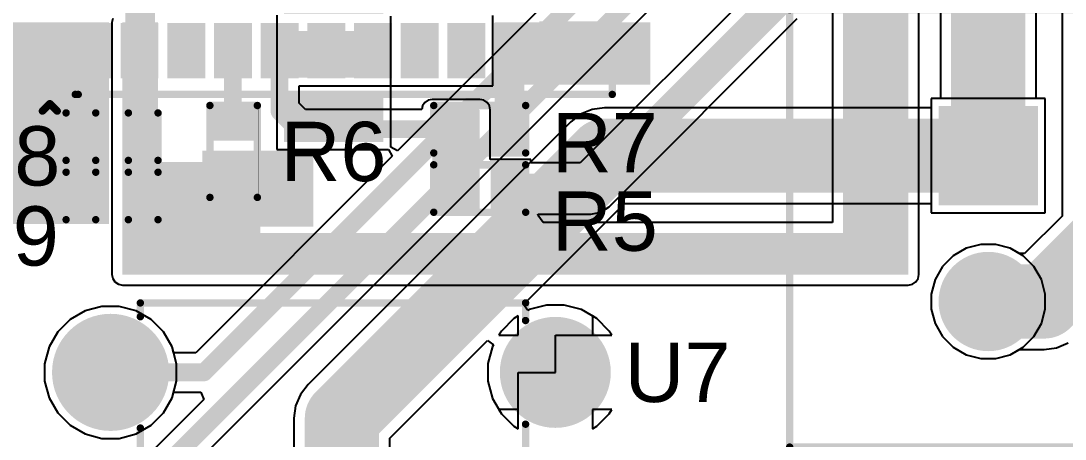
# Model space of a CAD drawing. Header units: millimetres. Extents: x 0 to 212, y 0 to 213.
# Drawn here: x 0.392 to 1.097, y 1 to 1.282 of the extents above; entities that cross this region are included whole.
import ezdxf

# ---------------------------------------------------------------- set-up
doc = ezdxf.new("R2010")
doc.units = ezdxf.units.MM
doc.header["$MEASUREMENT"] = 0
for name, color, linetype in [('BottomLayer', 5, 'Continuous'), ('BottomPaste', 16, 'Continuous'), ('BottomSolder', 6, 'Continuous'), ('MultiLayer', 9, 'Continuous'), ('PadHoleLayer', 156, 'Continuous'), ('TopLayer', 1, 'Continuous'), ('TopOverlay', 2, 'Continuous'), ('TopPaste', 8, 'Continuous'), ('TopSolder', 216, 'Continuous'), ('ViaHoleLayer', 16, 'Continuous')]:
    doc.layers.add(name, color=color, linetype=linetype)
doc.styles.add('Arial', font='arial.ttf', dxfattribs={"height": 0.2})

# ---------------------------------------------------------------- blocks, each defined once
blk = doc.blocks.new('B2B_XH_2_LF__SN__3')
at = {"layer": 'BottomLayer'}
blk.add_hatch(color=5, dxfattribs=at).paths.add_polyline_path([(-0.080706, -0.031496), (-0.080706, 0.031496), (-0.017714, 0.031496), (-0.017714, -0.031496)])
h = blk.add_hatch(color=5, dxfattribs=at)
edge = h.paths.add_edge_path()
edge.add_arc((0.04921, 0), 0.031496, 0, 360)
at = {"layer": 'BottomSolder'}
blk.add_hatch(color=6, dxfattribs=at).paths.add_polyline_path([(-0.082706, -0.033496), (-0.082706, 0.033496), (-0.015714, 0.033496), (-0.015714, -0.033496)])
h = blk.add_hatch(color=6, dxfattribs=at)
edge = h.paths.add_edge_path()
edge.add_arc((0.04921, 0), 0.033496, 0, 360)
at = {"layer": 'MultiLayer'}
blk.add_hatch(color=9, dxfattribs=at).paths.add_polyline_path([(-0.080706, -0.031496), (-0.080706, 0.031496), (-0.017714, 0.031496), (-0.017714, -0.031496)])
h = blk.add_hatch(color=9, dxfattribs=at)
edge = h.paths.add_edge_path()
edge.add_arc((0.04921, 0), 0.031496, 0, 360)
at = {"layer": 'PadHoleLayer'}
h = blk.add_hatch(color=156, dxfattribs=at)
edge = h.paths.add_edge_path()
edge.add_arc((-0.04921, 0), 0.019685, 0, 360)
h = blk.add_hatch(color=156, dxfattribs=at)
edge = h.paths.add_edge_path()
edge.add_arc((0.04921, 0), 0.019685, 0, 360)
at = {"layer": 'TopLayer'}
blk.add_hatch(color=1, dxfattribs=at).paths.add_polyline_path([(-0.080706, -0.031496), (-0.080706, 0.031496), (-0.017714, 0.031496), (-0.017714, -0.031496)])
h = blk.add_hatch(color=1, dxfattribs=at)
edge = h.paths.add_edge_path()
edge.add_arc((0.04921, 0), 0.031496, 0, 360)
at = {"layer": 'TopSolder'}
blk.add_hatch(color=216, dxfattribs=at).paths.add_polyline_path([(-0.082706, -0.033496), (-0.082706, 0.033496), (-0.015714, 0.033496), (-0.015714, -0.033496)])
h = blk.add_hatch(color=216, dxfattribs=at)
edge = h.paths.add_edge_path()
edge.add_arc((0.04921, 0), 0.033496, 0, 360)
at = {"layer": 'TopOverlay', "const_width": 0.005}
for points in [[(-0.037206, 0.123228), (-0.061851, 0.123228)], [(-0.061851, 0.098582), (-0.061851, 0.123228)], [(-0.037206, 0.098582), (-0.037206, 0.123228)], [(0.061376, 0.123228), (0.036731, 0.123228)], [(0.036731, 0.098582), (0.036731, 0.123228)], [(0.061376, 0.098582), (0.061376, 0.123228)], [(0.147401, 0.0925), (-0.147641, 0.0925)], [(-0.147639, -0.133857), (-0.147639, 0.09252)], [(0.147401, -0.133899), (0.1474, 0.0925)], [(0.147401, -0.133899), (-0.147641, -0.133899)]]:
    blk.add_lwpolyline(points, dxfattribs=at)
at = {"layer": 'TopOverlay', "const_width": 0.0025}
for points in [[(-0.063101, 0.123228, 1), (-0.060601, 0.123228, 1)], [(-0.063101, 0.123228, 1), (-0.060601, 0.123228, 1)], [(-0.038456, 0.123228, 1), (-0.035956, 0.123228, 1)], [(-0.038456, 0.123228, 1), (-0.035956, 0.123228, 1)], [(0.035481, 0.123228, 1), (0.037981, 0.123228, 1)], [(0.035481, 0.123228, 1), (0.037981, 0.123228, 1)], [(0.060126, 0.123228, 1), (0.062626, 0.123228, 1)], [(0.060126, 0.123228, 1), (0.062626, 0.123228, 1)], [(-0.063101, 0.098582, 1), (-0.060601, 0.098582, 1)], [(-0.038456, 0.098582, 1), (-0.035956, 0.098582, 1)], [(0.035481, 0.098582, 1), (0.037981, 0.098582, 1)], [(0.060126, 0.098582, 1), (0.062626, 0.098582, 1)], [(-0.148891, 0.0925, 1), (-0.146391, 0.0925, 1)], [(-0.148889, 0.09252, 1), (-0.146389, 0.09252, 1)], [(0.14615, 0.0925, 1), (0.14865, 0.0925, 1)], [(0.146151, 0.0925, 1), (0.148651, 0.0925, 1)], [(-0.148891, -0.133899, 1), (-0.146391, -0.133899, 1)], [(-0.148889, -0.133857, 1), (-0.146389, -0.133857, 1)], [(0.146151, -0.133899, 1), (0.148651, -0.133899, 1)], [(0.146151, -0.133899, 1), (0.148651, -0.133899, 1)]]:
    blk.add_lwpolyline(points, format="xyb", close=True, dxfattribs=at)
blk = doc.blocks.new('8_PDIP_6')
at = {"layer": 'BottomLayer'}
blk.add_hatch(color=5, dxfattribs=at).paths.add_polyline_path([(-0.114567, 0.185433), (-0.114567, 0.114567), (-0.185433, 0.114567), (-0.185433, 0.185433)])
h = blk.add_hatch(color=5, dxfattribs=at)
edge = h.paths.add_edge_path()
edge.add_arc((0.15, 0.15), 0.035433, 0, 360)
h = blk.add_hatch(color=5, dxfattribs=at)
edge = h.paths.add_edge_path()
edge.add_arc((-0.15, 0.05), 0.035433, 0, 360)
h = blk.add_hatch(color=5, dxfattribs=at)
edge = h.paths.add_edge_path()
edge.add_arc((0.15, 0.05), 0.035433, 0, 360)
h = blk.add_hatch(color=5, dxfattribs=at)
edge = h.paths.add_edge_path()
edge.add_arc((0.15, -0.05), 0.0375, 0, 360)
h = blk.add_hatch(color=5, dxfattribs=at)
edge = h.paths.add_edge_path()
edge.add_arc((-0.15, -0.05), 0.035433, 0, 360)
h = blk.add_hatch(color=5, dxfattribs=at)
edge = h.paths.add_edge_path()
edge.add_arc((0.15, -0.15), 0.0375, 0, 360)
h = blk.add_hatch(color=5, dxfattribs=at)
edge = h.paths.add_edge_path()
edge.add_arc((-0.15, -0.15), 0.035433, 0, 360)
at = {"layer": 'BottomSolder'}
blk.add_hatch(color=6, dxfattribs=at).paths.add_polyline_path([(-0.112567, 0.187433), (-0.112567, 0.112567), (-0.187433, 0.112567), (-0.187433, 0.187433)])
h = blk.add_hatch(color=6, dxfattribs=at)
edge = h.paths.add_edge_path()
edge.add_arc((0.15, 0.15), 0.037433, 0, 360)
h = blk.add_hatch(color=6, dxfattribs=at)
edge = h.paths.add_edge_path()
edge.add_arc((-0.15, 0.05), 0.037433, 0, 360)
h = blk.add_hatch(color=6, dxfattribs=at)
edge = h.paths.add_edge_path()
edge.add_arc((0.15, 0.05), 0.037433, 0, 360)
h = blk.add_hatch(color=6, dxfattribs=at)
edge = h.paths.add_edge_path()
edge.add_arc((-0.15, -0.05), 0.037433, 0, 360)
h = blk.add_hatch(color=6, dxfattribs=at)
edge = h.paths.add_edge_path()
edge.add_arc((0.15, -0.05), 0.0395, 0, 360)
h = blk.add_hatch(color=6, dxfattribs=at)
edge = h.paths.add_edge_path()
edge.add_arc((-0.15, -0.15), 0.037433, 0, 360)
h = blk.add_hatch(color=6, dxfattribs=at)
edge = h.paths.add_edge_path()
edge.add_arc((0.15, -0.15), 0.0395, 0, 360)
at = {"layer": 'MultiLayer'}
blk.add_hatch(color=9, dxfattribs=at).paths.add_polyline_path([(-0.114567, 0.185433), (-0.114567, 0.114567), (-0.185433, 0.114567), (-0.185433, 0.185433)])
h = blk.add_hatch(color=9, dxfattribs=at)
edge = h.paths.add_edge_path()
edge.add_arc((0.15, 0.15), 0.035433, 0, 360)
h = blk.add_hatch(color=9, dxfattribs=at)
edge = h.paths.add_edge_path()
edge.add_arc((-0.15, 0.05), 0.035433, 0, 360)
h = blk.add_hatch(color=9, dxfattribs=at)
edge = h.paths.add_edge_path()
edge.add_arc((0.15, 0.05), 0.035433, 0, 360)
h = blk.add_hatch(color=9, dxfattribs=at)
edge = h.paths.add_edge_path()
edge.add_arc((0.15, -0.05), 0.0375, 0, 360)
h = blk.add_hatch(color=9, dxfattribs=at)
edge = h.paths.add_edge_path()
edge.add_arc((-0.15, -0.05), 0.035433, 0, 360)
h = blk.add_hatch(color=9, dxfattribs=at)
edge = h.paths.add_edge_path()
edge.add_arc((0.15, -0.15), 0.0375, 0, 360)
h = blk.add_hatch(color=9, dxfattribs=at)
edge = h.paths.add_edge_path()
edge.add_arc((-0.15, -0.15), 0.035433, 0, 360)
at = {"layer": 'PadHoleLayer'}
h = blk.add_hatch(color=156, dxfattribs=at)
edge = h.paths.add_edge_path()
edge.add_arc((-0.15, 0.15), 0.019685, 0, 360)
h = blk.add_hatch(color=156, dxfattribs=at)
edge = h.paths.add_edge_path()
edge.add_arc((0.15, 0.15), 0.019685, 0, 360)
h = blk.add_hatch(color=156, dxfattribs=at)
edge = h.paths.add_edge_path()
edge.add_arc((-0.15, 0.05), 0.019685, 0, 360)
h = blk.add_hatch(color=156, dxfattribs=at)
edge = h.paths.add_edge_path()
edge.add_arc((0.15, 0.05), 0.019685, 0, 360)
h = blk.add_hatch(color=156, dxfattribs=at)
edge = h.paths.add_edge_path()
edge.add_arc((-0.15, -0.05), 0.019685, 0, 360)
h = blk.add_hatch(color=156, dxfattribs=at)
edge = h.paths.add_edge_path()
edge.add_arc((0.15, -0.05), 0.019685, 0, 360)
h = blk.add_hatch(color=156, dxfattribs=at)
edge = h.paths.add_edge_path()
edge.add_arc((-0.15, -0.15), 0.019685, 0, 360)
h = blk.add_hatch(color=156, dxfattribs=at)
edge = h.paths.add_edge_path()
edge.add_arc((0.15, -0.15), 0.019685, 0, 360)
at = {"layer": 'TopLayer'}
blk.add_hatch(color=1, dxfattribs=at).paths.add_polyline_path([(-0.114567, 0.185433), (-0.114567, 0.114567), (-0.185433, 0.114567), (-0.185433, 0.185433)])
h = blk.add_hatch(color=1, dxfattribs=at)
edge = h.paths.add_edge_path()
edge.add_arc((0.15, 0.15), 0.035433, 0, 360)
h = blk.add_hatch(color=1, dxfattribs=at)
edge = h.paths.add_edge_path()
edge.add_arc((-0.15, 0.05), 0.035433, 0, 360)
h = blk.add_hatch(color=1, dxfattribs=at)
edge = h.paths.add_edge_path()
edge.add_arc((0.15, 0.05), 0.035433, 0, 360)
h = blk.add_hatch(color=1, dxfattribs=at)
edge = h.paths.add_edge_path()
edge.add_arc((0.15, -0.05), 0.0375, 0, 360)
h = blk.add_hatch(color=1, dxfattribs=at)
edge = h.paths.add_edge_path()
edge.add_arc((-0.15, -0.05), 0.035433, 0, 360)
h = blk.add_hatch(color=1, dxfattribs=at)
edge = h.paths.add_edge_path()
edge.add_arc((0.15, -0.15), 0.0375, 0, 360)
h = blk.add_hatch(color=1, dxfattribs=at)
edge = h.paths.add_edge_path()
edge.add_arc((-0.15, -0.15), 0.035433, 0, 360)
at = {"layer": 'TopSolder'}
blk.add_hatch(color=216, dxfattribs=at).paths.add_polyline_path([(-0.112567, 0.187433), (-0.112567, 0.112567), (-0.187433, 0.112567), (-0.187433, 0.187433)])
h = blk.add_hatch(color=216, dxfattribs=at)
edge = h.paths.add_edge_path()
edge.add_arc((0.15, 0.15), 0.037433, 0, 360)
h = blk.add_hatch(color=216, dxfattribs=at)
edge = h.paths.add_edge_path()
edge.add_arc((-0.15, 0.05), 0.037433, 0, 360)
h = blk.add_hatch(color=216, dxfattribs=at)
edge = h.paths.add_edge_path()
edge.add_arc((0.15, 0.05), 0.037433, 0, 360)
h = blk.add_hatch(color=216, dxfattribs=at)
edge = h.paths.add_edge_path()
edge.add_arc((-0.15, -0.05), 0.037433, 0, 360)
h = blk.add_hatch(color=216, dxfattribs=at)
edge = h.paths.add_edge_path()
edge.add_arc((0.15, -0.05), 0.0395, 0, 360)
h = blk.add_hatch(color=216, dxfattribs=at)
edge = h.paths.add_edge_path()
edge.add_arc((-0.15, -0.15), 0.037433, 0, 360)
h = blk.add_hatch(color=216, dxfattribs=at)
edge = h.paths.add_edge_path()
edge.add_arc((0.15, -0.15), 0.0395, 0, 360)
at = {"layer": 'TopOverlay', "const_width": 0.005}
for points in [[(-0.049213, 0.196851), (-0.129922, 0.196851)], [(-0.129922, 0.19685), (-0.129922, 0.184955)], [(0.129922, 0.196851), (0.049213, 0.196851)], [(0.129922, 0.196851), (0.129922, 0.184955)], [(-0.129922, 0.115045), (-0.129922, 0.084955)], [(0.129922, 0.115045), (0.129922, 0.084955)], [(-0.129922, 0.015045), (-0.129922, -0.015045)], [(0.129922, 0.015045), (0.129922, -0.012446)], [(-0.129922, -0.084955), (-0.129922, -0.115045)], [(0.129922, -0.087554), (0.129922, -0.112446)], [(-0.129922, -0.184955), (-0.129922, -0.19685)], [(0.129922, -0.187554), (0.129922, -0.196851)], [(0.129922, -0.196851), (-0.129922, -0.19685)]]:
    blk.add_lwpolyline(points, dxfattribs=at)
at = {"layer": 'TopOverlay', "const_width": 0.0025}
for points in [[(-0.131172, 0.196851, 1), (-0.128672, 0.196851, 1)], [(-0.131172, 0.19685, 1), (-0.128672, 0.19685, 1)], [(-0.050463, 0.196851, 1), (-0.047963, 0.196851, 1)], [(-0.05045, 0.1969, 1), (-0.04795, 0.1969, 1)], [(0.047963, 0.196851, 1), (0.050463, 0.196851, 1)], [(0.047963, 0.196851, 1), (0.050463, 0.196851, 1)], [(0.128672, 0.196851, 1), (0.131172, 0.196851, 1)], [(0.128672, 0.196851, 1), (0.131172, 0.196851, 1)], [(-0.131172, 0.184955, 1), (-0.128672, 0.184955, 1)], [(0.128672, 0.184955, 1), (0.131172, 0.184955, 1)], [(-0.086693, 0.15501, 1), (-0.084193, 0.15501, 1)], [(-0.08625, 0.155, 1), (-0.08375, 0.155, 1)], [(-0.131172, 0.115045, 1), (-0.128672, 0.115045, 1)], [(0.128672, 0.115045, 1), (0.131172, 0.115045, 1)], [(-0.131172, 0.084955, 1), (-0.128672, 0.084955, 1)], [(0.128672, 0.084955, 1), (0.131172, 0.084955, 1)], [(-0.131172, 0.015045, 1), (-0.128672, 0.015045, 1)], [(0.128672, 0.015045, 1), (0.131172, 0.015045, 1)], [(-0.131172, -0.015045, 1), (-0.128672, -0.015045, 1)], [(0.128672, -0.012446, 1), (0.131172, -0.012446, 1)], [(-0.131172, -0.084955, 1), (-0.128672, -0.084955, 1)], [(0.128672, -0.087554, 1), (0.131172, -0.087554, 1)], [(-0.131172, -0.115045, 1), (-0.128672, -0.115045, 1)], [(0.128672, -0.112446, 1), (0.131172, -0.112446, 1)], [(-0.131172, -0.184955, 1), (-0.128672, -0.184955, 1)], [(0.128672, -0.187554, 1), (0.131172, -0.187554, 1)], [(-0.131172, -0.19685, 1), (-0.128672, -0.19685, 1)], [(-0.131172, -0.19685, 1), (-0.128672, -0.19685, 1)], [(0.128672, -0.196851, 1), (0.131172, -0.196851, 1)], [(0.128672, -0.196851, 1), (0.131172, -0.196851, 1)]]:
    blk.add_lwpolyline(points, format="xyb", close=True, dxfattribs=at)
at = {"layer": 'TopOverlay', "const_width": 0.005}
for points in [[(0.049213, 0.196851, -0.9955297), (-0.0492, 0.1969)], [(-0.085443, 0.15501, -90.2578635), (-0.085, 0.155)]]:
    blk.add_lwpolyline(points, format="xyb", dxfattribs=at)
blk = doc.blocks.new('ESP32_C3_MINI_1U_H4__9')
at = {"layer": 'TopLayer'}
for points in [[(-0.25098, 0.16831), (-0.21752, 0.16831), (-0.21752, 0.14665), (-0.25098, 0.14665)], [(-0.25098, 0.13681), (-0.21752, 0.13681), (-0.21752, 0.11515), (-0.25098, 0.11515)], [(-0.25098, 0.10532), (-0.21752, 0.10532), (-0.21752, 0.08366), (-0.25098, 0.08366)], [(-0.25098, 0.07382), (-0.21752, 0.07382), (-0.21752, 0.05216), (-0.25098, 0.05216)], [(-0.25098, 0.04233), (-0.21752, 0.04233), (-0.21752, 0.02067), (-0.25098, 0.02067)], [(-0.25098, 0.01083), (-0.21752, 0.01083), (-0.21752, -0.01083), (-0.25098, -0.01083)], [(-0.25098, -0.02066), (-0.21752, -0.02066), (-0.21752, -0.04232), (-0.25098, -0.04232)], [(-0.25098, -0.05216), (-0.21752, -0.05216), (-0.21752, -0.07382), (-0.25098, -0.07382)], [(-0.25098, -0.08366), (-0.21752, -0.08366), (-0.21752, -0.10532), (-0.25098, -0.10532)], [(-0.25098, -0.11515), (-0.21752, -0.11515), (-0.21752, -0.13681), (-0.25098, -0.13681)], [(-0.25098, -0.14665), (-0.21752, -0.14665), (-0.21752, -0.16831), (-0.25098, -0.16831)], [(-0.25197, -0.17716), (-0.21653, -0.17716), (-0.21653, -0.2126), (-0.25197, -0.2126)]]:
    blk.add_hatch(color=1, dxfattribs=at).paths.add_polyline_path(points)
at = {"layer": 'TopPaste'}
for points in [[(-0.25098, 0.16831), (-0.21752, 0.16831), (-0.21752, 0.14665), (-0.25098, 0.14665)], [(-0.25098, 0.13681), (-0.21752, 0.13681), (-0.21752, 0.11515), (-0.25098, 0.11515)], [(-0.25098, 0.10532), (-0.21752, 0.10532), (-0.21752, 0.08366), (-0.25098, 0.08366)], [(-0.25098, 0.07382), (-0.21752, 0.07382), (-0.21752, 0.05216), (-0.25098, 0.05216)], [(-0.25098, 0.04233), (-0.21752, 0.04233), (-0.21752, 0.02067), (-0.25098, 0.02067)], [(-0.25098, 0.01083), (-0.21752, 0.01083), (-0.21752, -0.01083), (-0.25098, -0.01083)], [(-0.25098, -0.02066), (-0.21752, -0.02066), (-0.21752, -0.04232), (-0.25098, -0.04232)], [(-0.25098, -0.05216), (-0.21752, -0.05216), (-0.21752, -0.07382), (-0.25098, -0.07382)], [(-0.25098, -0.08366), (-0.21752, -0.08366), (-0.21752, -0.10532), (-0.25098, -0.10532)], [(-0.25098, -0.11515), (-0.21752, -0.11515), (-0.21752, -0.13681), (-0.25098, -0.13681)], [(-0.25098, -0.14665), (-0.21752, -0.14665), (-0.21752, -0.16831), (-0.25098, -0.16831)], [(-0.25197, -0.17716), (-0.21653, -0.17716), (-0.21653, -0.2126), (-0.25197, -0.2126)]]:
    blk.add_hatch(color=8, dxfattribs=at).paths.add_polyline_path(points)
at = {"layer": 'TopSolder'}
for points in [[(-0.25295, 0.17028), (-0.21555, 0.17028), (-0.21555, 0.14468), (-0.25295, 0.14468)], [(-0.25295, 0.13878), (-0.21555, 0.13878), (-0.21555, 0.11318), (-0.25295, 0.11318)], [(-0.25295, 0.10729), (-0.21555, 0.10729), (-0.21555, 0.08169), (-0.25295, 0.08169)], [(-0.25295, 0.07579), (-0.21555, 0.07579), (-0.21555, 0.05019), (-0.25295, 0.05019)], [(-0.25295, 0.0443), (-0.21555, 0.0443), (-0.21555, 0.0187), (-0.25295, 0.0187)], [(-0.25295, 0.0128), (-0.21555, 0.0128), (-0.21555, -0.0128), (-0.25295, -0.0128)], [(-0.25295, -0.01869), (-0.21555, -0.01869), (-0.21555, -0.04429), (-0.25295, -0.04429)], [(-0.25295, -0.05019), (-0.21555, -0.05019), (-0.21555, -0.07579), (-0.25295, -0.07579)], [(-0.25295, -0.08169), (-0.21555, -0.08169), (-0.21555, -0.10729), (-0.25295, -0.10729)], [(-0.25295, -0.11318), (-0.21555, -0.11318), (-0.21555, -0.13878), (-0.25295, -0.13878)], [(-0.25295, -0.14468), (-0.21555, -0.14468), (-0.21555, -0.17028), (-0.25295, -0.17028)], [(-0.25394, -0.17519), (-0.21456, -0.17519), (-0.21456, -0.21457), (-0.25394, -0.21457)]]:
    blk.add_hatch(color=216, dxfattribs=at).paths.add_polyline_path(points)
at = {"layer": 'TopOverlay', "const_width": 0.005}
for points in [[(-0.26378, 0.27559), (-0.26378, 0.13582)], [(-0.275, 0.16), (-0.27, 0.155)], [(-0.275, 0.16), (-0.275, 0.15)], [(-0.27, 0.155), (-0.275, 0.15)], [(-0.26378, 0.13779), (-0.26378, -0.22441)], [(-0.26378, -0.22441), (0.26377, -0.22441)]]:
    blk.add_lwpolyline(points, dxfattribs=at)
at = {"layer": 'TopOverlay', "const_width": 0.0025}
for points in [[(-0.27625, 0.16, 1), (-0.27375, 0.16, 1)], [(-0.27625, 0.16, 1), (-0.27375, 0.16, 1)], [(-0.27125, 0.155, 1), (-0.26875, 0.155, 1)], [(-0.27125, 0.155, 1), (-0.26875, 0.155, 1)], [(-0.27625, 0.15, 1), (-0.27375, 0.15, 1)], [(-0.27625, 0.15, 1), (-0.27375, 0.15, 1)], [(-0.26503, 0.13779, 1), (-0.26253, 0.13779, 1)], [(-0.26503, 0.13582, 1), (-0.26253, 0.13582, 1)], [(-0.26503, -0.22441, 1), (-0.26253, -0.22441, 1)], [(-0.26503, -0.22441, 1), (-0.26253, -0.22441, 1)]]:
    blk.add_lwpolyline(points, format="xyb", close=True, dxfattribs=at)
blk = doc.blocks.new('R___0402_15')
at = {"layer": 'TopLayer'}
for points in [[(-0.0275, -0.0125), (-0.0275, 0.0125), (-0.0095, 0.0125), (-0.0095, -0.0125)], [(0.0095, -0.0125), (0.0095, 0.0125), (0.0275, 0.0125), (0.0275, -0.0125)]]:
    blk.add_hatch(color=1, dxfattribs=at).paths.add_polyline_path(points)
at = {"layer": 'TopPaste'}
for points in [[(-0.0275, -0.0125), (-0.0275, 0.0125), (-0.0095, 0.0125), (-0.0095, -0.0125)], [(0.0095, -0.0125), (0.0095, 0.0125), (0.0275, 0.0125), (0.0275, -0.0125)]]:
    blk.add_hatch(color=8, dxfattribs=at).paths.add_polyline_path(points)
at = {"layer": 'TopSolder'}
for points in [[(-0.02967, -0.01467), (-0.02967, 0.01467), (-0.00733, 0.01467), (-0.00733, -0.01467)], [(0.00733, -0.01467), (0.00733, 0.01467), (0.02967, 0.01467), (0.02967, -0.01467)]]:
    blk.add_hatch(color=216, dxfattribs=at).paths.add_polyline_path(points)
at = {"layer": 'TopOverlay'}
for points, const_width in [([(0.031, 0.016), (-0.031, 0.016)], 0.005), ([(-0.031, 0.016), (-0.031, -0.016)], 0.005), ([(0.031, 0.016), (0.031, -0.016)], 0.005), ([(0.031, -0.016), (-0.031, -0.016)], 0.005), ([(0.032, -0.017), (-0.032, -0.017)], 0.000127)]:
    blk.add_lwpolyline(points, dxfattribs=dict(at, const_width=const_width))
for points, const_width in [([(-0.03225, 0.016, 1), (-0.02975, 0.016, 1)], 0.0025), ([(-0.03225, 0.016, 1), (-0.02975, 0.016, 1)], 0.0025), ([(0.02975, 0.016, 1), (0.03225, 0.016, 1)], 0.0025), ([(0.02975, 0.016, 1), (0.03225, 0.016, 1)], 0.0025), ([(-0.03225, -0.016, 1), (-0.02975, -0.016, 1)], 0.0025), ([(-0.03225, -0.016, 1), (-0.02975, -0.016, 1)], 0.0025), ([(0.02975, -0.016, 1), (0.03225, -0.016, 1)], 0.0025), ([(0.02975, -0.016, 1), (0.03225, -0.016, 1)], 0.0025), ([(-0.03203, -0.017, 1), (-0.03197, -0.017, 1)], 0.0000635), ([(0.03197, -0.017, 1), (0.03203, -0.017, 1)], 0.0000635)]:
    blk.add_lwpolyline(points, format="xyb", close=True, dxfattribs=dict(at, const_width=const_width))
blk = doc.blocks.new('R___0402_16')
at = {"layer": 'TopLayer'}
for points in [[(-0.0275, -0.0125), (-0.0275, 0.0125), (-0.0095, 0.0125), (-0.0095, -0.0125)], [(0.0095, -0.0125), (0.0095, 0.0125), (0.0275, 0.0125), (0.0275, -0.0125)]]:
    blk.add_hatch(color=1, dxfattribs=at).paths.add_polyline_path(points)
at = {"layer": 'TopPaste'}
for points in [[(-0.0275, -0.0125), (-0.0275, 0.0125), (-0.0095, 0.0125), (-0.0095, -0.0125)], [(0.0095, -0.0125), (0.0095, 0.0125), (0.0275, 0.0125), (0.0275, -0.0125)]]:
    blk.add_hatch(color=8, dxfattribs=at).paths.add_polyline_path(points)
at = {"layer": 'TopSolder'}
for points in [[(-0.02967, -0.01467), (-0.02967, 0.01467), (-0.00733, 0.01467), (-0.00733, -0.01467)], [(0.00733, -0.01467), (0.00733, 0.01467), (0.02967, 0.01467), (0.02967, -0.01467)]]:
    blk.add_hatch(color=216, dxfattribs=at).paths.add_polyline_path(points)
at = {"layer": 'TopOverlay'}
for points, const_width in [([(-0.031, 0.016), (0.031, 0.016)], 0.005), ([(-0.031, 0.016), (-0.031, -0.016)], 0.005), ([(0.031, 0.016), (0.031, -0.016)], 0.005), ([(-0.031, -0.016), (0.031, -0.016)], 0.005), ([(-0.032, -0.017), (0.032, -0.017)], 0.000127)]:
    blk.add_lwpolyline(points, dxfattribs=dict(at, const_width=const_width))
for points, const_width in [([(-0.03225, 0.016, 1), (-0.02975, 0.016, 1)], 0.0025), ([(-0.03225, 0.016, 1), (-0.02975, 0.016, 1)], 0.0025), ([(0.02975, 0.016, 1), (0.03225, 0.016, 1)], 0.0025), ([(0.02975, 0.016, 1), (0.03225, 0.016, 1)], 0.0025), ([(-0.03225, -0.016, 1), (-0.02975, -0.016, 1)], 0.0025), ([(-0.03225, -0.016, 1), (-0.02975, -0.016, 1)], 0.0025), ([(0.02975, -0.016, 1), (0.03225, -0.016, 1)], 0.0025), ([(0.02975, -0.016, 1), (0.03225, -0.016, 1)], 0.0025), ([(-0.03203, -0.017, 1), (-0.03197, -0.017, 1)], 0.0000635), ([(0.03197, -0.017, 1), (0.03203, -0.017, 1)], 0.0000635)]:
    blk.add_lwpolyline(points, format="xyb", close=True, dxfattribs=dict(at, const_width=const_width))
blk = doc.blocks.new('R___0402_17')
at = {"layer": 'TopLayer'}
for points in [[(-0.0275, -0.0125), (-0.0275, 0.0125), (-0.0095, 0.0125), (-0.0095, -0.0125)], [(0.0095, -0.0125), (0.0095, 0.0125), (0.0275, 0.0125), (0.0275, -0.0125)]]:
    blk.add_hatch(color=1, dxfattribs=at).paths.add_polyline_path(points)
at = {"layer": 'TopPaste'}
for points in [[(-0.0275, -0.0125), (-0.0275, 0.0125), (-0.0095, 0.0125), (-0.0095, -0.0125)], [(0.0095, -0.0125), (0.0095, 0.0125), (0.0275, 0.0125), (0.0275, -0.0125)]]:
    blk.add_hatch(color=8, dxfattribs=at).paths.add_polyline_path(points)
at = {"layer": 'TopSolder'}
for points in [[(-0.02967, -0.01467), (-0.02967, 0.01467), (-0.00733, 0.01467), (-0.00733, -0.01467)], [(0.00733, -0.01467), (0.00733, 0.01467), (0.02967, 0.01467), (0.02967, -0.01467)]]:
    blk.add_hatch(color=216, dxfattribs=at).paths.add_polyline_path(points)
at = {"layer": 'TopOverlay'}
for points, const_width in [([(0.031, 0.016), (-0.031, 0.016)], 0.005), ([(-0.031, 0.016), (-0.031, -0.016)], 0.005), ([(0.031, 0.016), (0.031, -0.016)], 0.005), ([(0.031, -0.016), (-0.031, -0.016)], 0.005), ([(0.032, -0.017), (-0.032, -0.017)], 0.000127)]:
    blk.add_lwpolyline(points, dxfattribs=dict(at, const_width=const_width))
for points, const_width in [([(-0.03225, 0.016, 1), (-0.02975, 0.016, 1)], 0.0025), ([(-0.03225, 0.016, 1), (-0.02975, 0.016, 1)], 0.0025), ([(0.02975, 0.016, 1), (0.03225, 0.016, 1)], 0.0025), ([(0.02975, 0.016, 1), (0.03225, 0.016, 1)], 0.0025), ([(-0.03225, -0.016, 1), (-0.02975, -0.016, 1)], 0.0025), ([(-0.03225, -0.016, 1), (-0.02975, -0.016, 1)], 0.0025), ([(0.02975, -0.016, 1), (0.03225, -0.016, 1)], 0.0025), ([(0.02975, -0.016, 1), (0.03225, -0.016, 1)], 0.0025), ([(-0.03203, -0.017, 1), (-0.03197, -0.017, 1)], 0.0000635), ([(0.03197, -0.017, 1), (0.03203, -0.017, 1)], 0.0000635)]:
    blk.add_lwpolyline(points, format="xyb", close=True, dxfattribs=dict(at, const_width=const_width))
blk = doc.blocks.new('HX_TF_CARD_H1_8_B_24')
at = {"layer": 'BottomLayer'}
for points in [[(-0.32874, 0.24409), (-0.28149, 0.24409), (-0.28149, 0.14567), (-0.32874, 0.14567)], [(0.28149, 0.24409), (0.32874, 0.24409), (0.32874, 0.14567), (0.28149, 0.14567)], [(-0.32874, -0.12992), (-0.28149, -0.12992), (-0.28149, -0.20079), (-0.32874, -0.20079)], [(0.23819, -0.14567), (0.30118, -0.14567), (0.30118, -0.20472), (0.23819, -0.20472)], [(-0.27165, -0.18504), (-0.24409, -0.18504), (-0.24409, -0.24803), (-0.27165, -0.24803)], [(-0.22834, -0.18504), (-0.20079, -0.18504), (-0.20079, -0.24803), (-0.22834, -0.24803)], [(-0.18504, -0.18504), (-0.15748, -0.18504), (-0.15748, -0.24803), (-0.18504, -0.24803)], [(-0.14173, -0.18504), (-0.11417, -0.18504), (-0.11417, -0.24803), (-0.14173, -0.24803)], [(-0.09842, -0.18504), (-0.07086, -0.18504), (-0.07086, -0.24803), (-0.09842, -0.24803)], [(-0.05512, -0.18504), (-0.02756, -0.18504), (-0.02756, -0.24803), (-0.05512, -0.24803)], [(-0.01181, -0.18504), (0.01575, -0.18504), (0.01575, -0.24803), (-0.01181, -0.24803)], [(0.0315, -0.18504), (0.05906, -0.18504), (0.05906, -0.24803), (0.0315, -0.24803)], [(0.0748, -0.18504), (0.10236, -0.18504), (0.10236, -0.24803), (0.0748, -0.24803)]]:
    blk.add_hatch(color=5, dxfattribs=at).paths.add_polyline_path(points)
h = blk.add_hatch(color=5, dxfattribs=at)
edge = h.paths.add_edge_path()
edge.add_arc((-0.19488, 0.21654), 0.01969, 0, 360)
h = blk.add_hatch(color=5, dxfattribs=at)
edge = h.paths.add_edge_path()
edge.add_arc((0.12008, 0.21654), 0.01969, 0, 360)
at = {"layer": 'BottomPaste'}
for points in [[(-0.32874, 0.24409), (-0.28149, 0.24409), (-0.28149, 0.14567), (-0.32874, 0.14567)], [(0.28149, 0.24409), (0.32874, 0.24409), (0.32874, 0.14567), (0.28149, 0.14567)], [(-0.32874, -0.12992), (-0.28149, -0.12992), (-0.28149, -0.20079), (-0.32874, -0.20079)], [(0.23819, -0.14567), (0.30118, -0.14567), (0.30118, -0.20472), (0.23819, -0.20472)], [(-0.27165, -0.18504), (-0.24409, -0.18504), (-0.24409, -0.24803), (-0.27165, -0.24803)], [(-0.22834, -0.18504), (-0.20079, -0.18504), (-0.20079, -0.24803), (-0.22834, -0.24803)], [(-0.18504, -0.18504), (-0.15748, -0.18504), (-0.15748, -0.24803), (-0.18504, -0.24803)], [(-0.14173, -0.18504), (-0.11417, -0.18504), (-0.11417, -0.24803), (-0.14173, -0.24803)], [(-0.09842, -0.18504), (-0.07086, -0.18504), (-0.07086, -0.24803), (-0.09842, -0.24803)], [(-0.05512, -0.18504), (-0.02756, -0.18504), (-0.02756, -0.24803), (-0.05512, -0.24803)], [(-0.01181, -0.18504), (0.01575, -0.18504), (0.01575, -0.24803), (-0.01181, -0.24803)], [(0.0315, -0.18504), (0.05906, -0.18504), (0.05906, -0.24803), (0.0315, -0.24803)], [(0.0748, -0.18504), (0.10236, -0.18504), (0.10236, -0.24803), (0.0748, -0.24803)]]:
    blk.add_hatch(color=16, dxfattribs=at).paths.add_polyline_path(points)
at = {"layer": 'BottomSolder'}
for points in [[(-0.33071, 0.24606), (-0.27953, 0.24606), (-0.27953, 0.1437), (-0.33071, 0.1437)], [(0.27953, 0.24606), (0.33071, 0.24606), (0.33071, 0.1437), (0.27953, 0.1437)], [(-0.33071, -0.12795), (-0.27952, -0.12795), (-0.27952, -0.20276), (-0.33071, -0.20276)], [(0.23622, -0.1437), (0.30315, -0.1437), (0.30315, -0.20669), (0.23622, -0.20669)], [(-0.27362, -0.18307), (-0.24212, -0.18307), (-0.24212, -0.25), (-0.27362, -0.25)], [(-0.23031, -0.18307), (-0.19882, -0.18307), (-0.19882, -0.25), (-0.23031, -0.25)], [(-0.18701, -0.18307), (-0.15551, -0.18307), (-0.15551, -0.25), (-0.18701, -0.25)], [(-0.1437, -0.18307), (-0.1122, -0.18307), (-0.1122, -0.25), (-0.1437, -0.25)], [(-0.10039, -0.18307), (-0.0689, -0.18307), (-0.0689, -0.25), (-0.10039, -0.25)], [(-0.05708, -0.18307), (-0.02559, -0.18307), (-0.02559, -0.25), (-0.05708, -0.25)], [(-0.01378, -0.18307), (0.01772, -0.18307), (0.01772, -0.25), (-0.01378, -0.25)], [(0.02953, -0.18307), (0.06103, -0.18307), (0.06103, -0.25), (0.02953, -0.25)], [(0.07284, -0.18307), (0.10433, -0.18307), (0.10433, -0.25), (0.07284, -0.25)]]:
    blk.add_hatch(color=6, dxfattribs=at).paths.add_polyline_path(points)
h = blk.add_hatch(color=6, dxfattribs=at)
edge = h.paths.add_edge_path()
edge.add_arc((-0.19488, 0.21654), 0.02369, 0, 360)
h = blk.add_hatch(color=6, dxfattribs=at)
edge = h.paths.add_edge_path()
edge.add_arc((0.12008, 0.21654), 0.02369, 0, 360)
at = {"layer": 'MultiLayer'}
h = blk.add_hatch(color=9, dxfattribs=at)
edge = h.paths.add_edge_path()
edge.add_arc((-0.19488, 0.21654), 0.01969, 0, 360)
h = blk.add_hatch(color=9, dxfattribs=at)
edge = h.paths.add_edge_path()
edge.add_arc((0.12008, 0.21654), 0.01969, 0, 360)
at = {"layer": 'PadHoleLayer'}
h = blk.add_hatch(color=156, dxfattribs=at)
edge = h.paths.add_edge_path()
edge.add_arc((-0.19488, 0.21654), 0.01969, 0, 360)
h = blk.add_hatch(color=156, dxfattribs=at)
edge = h.paths.add_edge_path()
edge.add_arc((0.12008, 0.21654), 0.01969, 0, 360)
at = {"layer": 'TopLayer'}
h = blk.add_hatch(color=1, dxfattribs=at)
edge = h.paths.add_edge_path()
edge.add_arc((-0.19488, 0.21654), 0.01969, 0, 360)
h = blk.add_hatch(color=1, dxfattribs=at)
edge = h.paths.add_edge_path()
edge.add_arc((0.12008, 0.21654), 0.01969, 0, 360)
at = {"layer": 'TopSolder'}
h = blk.add_hatch(color=216, dxfattribs=at)
edge = h.paths.add_edge_path()
edge.add_arc((-0.19488, 0.21654), 0.02369, 0, 360)
h = blk.add_hatch(color=216, dxfattribs=at)
edge = h.paths.add_edge_path()
edge.add_arc((0.12008, 0.21654), 0.02369, 0, 360)
blk = doc.blocks.new('C___0402_39')
at = {"layer": 'TopLayer'}
for points in [[(-0.0275, -0.0125), (-0.0275, 0.0125), (-0.0095, 0.0125), (-0.0095, -0.0125)], [(0.0095, -0.0125), (0.0095, 0.0125), (0.0275, 0.0125), (0.0275, -0.0125)]]:
    blk.add_hatch(color=1, dxfattribs=at).paths.add_polyline_path(points)
at = {"layer": 'TopPaste'}
for points in [[(-0.0275, -0.0125), (-0.0275, 0.0125), (-0.0095, 0.0125), (-0.0095, -0.0125)], [(0.0095, -0.0125), (0.0095, 0.0125), (0.0275, 0.0125), (0.0275, -0.0125)]]:
    blk.add_hatch(color=8, dxfattribs=at).paths.add_polyline_path(points)
at = {"layer": 'TopSolder'}
for points in [[(-0.02986, -0.01486), (-0.02986, 0.01486), (-0.00714, 0.01486), (-0.00714, -0.01486)], [(0.00714, -0.01486), (0.00714, 0.01486), (0.02986, 0.01486), (0.02986, -0.01486)]]:
    blk.add_hatch(color=216, dxfattribs=at).paths.add_polyline_path(points)
at = {"layer": 'TopOverlay', "const_width": 0.005}
for points in [[(-0.031, 0.016), (-0.031, -0.016)], [(-0.011, 0.016), (-0.031, 0.016)], [(0.031, 0.016), (0.011, 0.016)], [(0.031, 0.016), (0.031, -0.016)], [(-0.011, -0.016), (-0.031, -0.016)], [(0.031, -0.016), (0.011, -0.016)]]:
    blk.add_lwpolyline(points, dxfattribs=at)
at = {"layer": 'TopOverlay', "const_width": 0.0025}
for points in [[(-0.03225, 0.016, 1), (-0.02975, 0.016, 1)], [(-0.03225, 0.016, 1), (-0.02975, 0.016, 1)], [(-0.01225, 0.016, 1), (-0.00975, 0.016, 1)], [(0.00975, 0.016, 1), (0.01225, 0.016, 1)], [(0.02975, 0.016, 1), (0.03225, 0.016, 1)], [(0.02975, 0.016, 1), (0.03225, 0.016, 1)], [(-0.03225, -0.016, 1), (-0.02975, -0.016, 1)], [(-0.03225, -0.016, 1), (-0.02975, -0.016, 1)], [(-0.01225, -0.016, 1), (-0.00975, -0.016, 1)], [(0.00975, -0.016, 1), (0.01225, -0.016, 1)], [(0.02975, -0.016, 1), (0.03225, -0.016, 1)], [(0.02975, -0.016, 1), (0.03225, -0.016, 1)]]:
    blk.add_lwpolyline(points, format="xyb", close=True, dxfattribs=at)
blk = doc.blocks.new('C___0402_40')
at = {"layer": 'TopLayer'}
for points in [[(-0.0275, -0.0125), (-0.0275, 0.0125), (-0.0095, 0.0125), (-0.0095, -0.0125)], [(0.0095, -0.0125), (0.0095, 0.0125), (0.0275, 0.0125), (0.0275, -0.0125)]]:
    blk.add_hatch(color=1, dxfattribs=at).paths.add_polyline_path(points)
at = {"layer": 'TopPaste'}
for points in [[(-0.0275, -0.0125), (-0.0275, 0.0125), (-0.0095, 0.0125), (-0.0095, -0.0125)], [(0.0095, -0.0125), (0.0095, 0.0125), (0.0275, 0.0125), (0.0275, -0.0125)]]:
    blk.add_hatch(color=8, dxfattribs=at).paths.add_polyline_path(points)
at = {"layer": 'TopSolder'}
for points in [[(-0.02986, -0.01486), (-0.02986, 0.01486), (-0.00714, 0.01486), (-0.00714, -0.01486)], [(0.00714, -0.01486), (0.00714, 0.01486), (0.02986, 0.01486), (0.02986, -0.01486)]]:
    blk.add_hatch(color=216, dxfattribs=at).paths.add_polyline_path(points)
at = {"layer": 'TopOverlay', "const_width": 0.005}
for points in [[(-0.031, 0.016), (-0.031, -0.016)], [(-0.011, 0.016), (-0.031, 0.016)], [(0.031, 0.016), (0.011, 0.016)], [(0.031, 0.016), (0.031, -0.016)], [(-0.011, -0.016), (-0.031, -0.016)], [(0.031, -0.016), (0.011, -0.016)]]:
    blk.add_lwpolyline(points, dxfattribs=at)
at = {"layer": 'TopOverlay', "const_width": 0.0025}
for points in [[(-0.03225, 0.016, 1), (-0.02975, 0.016, 1)], [(-0.03225, 0.016, 1), (-0.02975, 0.016, 1)], [(-0.01225, 0.016, 1), (-0.00975, 0.016, 1)], [(0.00975, 0.016, 1), (0.01225, 0.016, 1)], [(0.02975, 0.016, 1), (0.03225, 0.016, 1)], [(0.02975, 0.016, 1), (0.03225, 0.016, 1)], [(-0.03225, -0.016, 1), (-0.02975, -0.016, 1)], [(-0.03225, -0.016, 1), (-0.02975, -0.016, 1)], [(-0.01225, -0.016, 1), (-0.00975, -0.016, 1)], [(0.00975, -0.016, 1), (0.01225, -0.016, 1)], [(0.02975, -0.016, 1), (0.03225, -0.016, 1)], [(0.02975, -0.016, 1), (0.03225, -0.016, 1)]]:
    blk.add_lwpolyline(points, format="xyb", close=True, dxfattribs=at)

msp = doc.modelspace()

# ---------------------------------------------------------------- hatches: boundary and pattern name
at = {"layer": 'BottomLayer'}
h = msp.add_hatch(color=5, dxfattribs=at)
edge = h.paths.add_edge_path()
edge.add_arc((0.80392, 1.2557), 0.01181, 0, 360)
h = msp.add_hatch(color=5, dxfattribs=at)
edge = h.paths.add_edge_path()
edge.add_arc((0.40492, 1.19526), 0.01181, 0, 360)
h = msp.add_hatch(color=5, dxfattribs=at)
edge = h.paths.add_edge_path()
edge.add_arc((0.40492, 1.1607), 0.01181, 0, 360)
at = {"layer": 'TopLayer'}
for points in [[(0.94692, 1.1107), (0.991, 1.1107), (0.991, 1.6447), (0.94692, 1.6447)], [(0.35092, 1.1447), (0.45192, 1.1447), (0.45192, 1.2807), (0.35092, 1.2807)], [(0.46092, 1.1107), (0.48492, 1.1107), (0.48492, 1.2807), (0.46092, 1.2807)], [(0.71192, 1.2387), (0.81692, 1.2387), (0.81692, 1.2807), (0.71192, 1.2807)], [(0.71192, 1.1957), (0.73192, 1.1957), (0.73192, 1.2807), (0.71192, 1.2807)], [(0.66992, 1.1527), (0.70192, 1.1527), (0.70192, 1.2217), (0.66992, 1.2217)], [(0.46092, 1.1107), (0.55392, 1.1107), (0.55392, 1.1867), (0.46092, 1.1867)], [(0.46392, 1.1107), (0.98492, 1.1107), (0.98492, 1.1387), (0.46392, 1.1387)]]:
    msp.add_hatch(color=1, dxfattribs=at).paths.add_polyline_path(points)
h = msp.add_hatch(color=1, dxfattribs=at)
edge = h.paths.add_edge_path()
edge.add_arc((0.80392, 1.2557), 0.01181, 0, 360)
h = msp.add_hatch(color=1, dxfattribs=at)
edge = h.paths.add_edge_path()
edge.add_arc((0.40492, 1.19526), 0.01181, 0, 360)
h = msp.add_hatch(color=1, dxfattribs=at)
edge = h.paths.add_edge_path()
edge.add_arc((0.40492, 1.1607), 0.01181, 0, 360)
at = {"layer": 'ViaHoleLayer'}
h = msp.add_hatch(color=16, dxfattribs=at)
edge = h.paths.add_edge_path()
edge.add_arc((0.80392, 1.2557), 0.00591, 0, 360)
h = msp.add_hatch(color=16, dxfattribs=at)
edge = h.paths.add_edge_path()
edge.add_arc((0.40492, 1.19526), 0.00591, 0, 360)
h = msp.add_hatch(color=16, dxfattribs=at)
edge = h.paths.add_edge_path()
edge.add_arc((0.40492, 1.1607), 0.00591, 0, 360)

# ---------------------------------------------------------------- linework, layer by layer
at = {"layer": 'BottomLayer'}
for p, q in [((1.09472, 2.81183), (1.09472, 1.15015)), ((0.81366, 1.36119), (0.64655, 1.19407)), ((0.49236, 0.9654), (0.87229, 1.34533)), ((0.56496, 1.28566), (0.56496, 1.28167)), ((0.64195, 1.27992), (0.64195, 1.28492)), ((0.56496, 1.28167), (0.56496, 1.27667)), ((0.56496, 1.27667), (0.56496, 1.24161)), ((0.64195, 1.27667), (0.64195, 1.27992)), ((0.64195, 1.24161), (0.64195, 1.27667)), ((0.56496, 1.24161), (0.56496, 1.23836)), ((0.64195, 1.23661), (0.64195, 1.24161)), ((0.56496, 1.23836), (0.56496, 1.23336)), ((0.56496, 1.23336), (0.56496, 1.19505)), ((0.64195, 1.23336), (0.64195, 1.23661)), ((0.64195, 1.19943), (0.64195, 1.23336)), ((1.08342, 1.22941), (1.00642, 1.22941)), ((1.00642, 1.22941), (1.00642, 1.22319)), ((1.08342, 1.15242), (1.08342, 1.22941)), ((0.76999, 1.21887), (0.76331, 1.21374)), ((0.77778, 1.22209), (0.76999, 1.21887)), ((0.78613, 1.22319), (0.77778, 1.22209)), ((1.00642, 1.22319), (0.78613, 1.22319)), ((0.76331, 1.21374), (0.5861, 1.03653)), ((0.64195, 1.19655), (0.64195, 1.19943)), ((0.64293, 1.19046), (0.51043, 1.05796)), ((0.56496, 1.19505), (0.63721, 1.19505)), ((0.63721, 1.19505), (0.64045, 1.19505)), ((0.64045, 1.19505), (0.64293, 1.19046)), ((0.64655, 1.19407), (0.64195, 1.19655)), ((0.73134, 1.09048), (0.7995, 1.15864)), ((0.7995, 1.15864), (1.00642, 1.15864)), ((1.00642, 1.15864), (1.00642, 1.15242)), ((1.00642, 1.15242), (1.08342, 1.15242)), ((1.09472, 1.15015), (1.06934, 1.12477)), ((1.03006, 1.12837), (1.02128, 1.1233)), ((1.03985, 1.13099), (1.03006, 1.12837)), ((1.04999, 1.13099), (1.03985, 1.13099)), ((1.05978, 1.12837), (1.04999, 1.13099)), ((1.06601, 1.12477), (1.05978, 1.12837)), ((1.02128, 1.1233), (1.01411, 1.11613)), ((1.06934, 1.12477), (1.06601, 1.12477)), ((1.01411, 1.11613), (1.00905, 1.10735)), ((1.00905, 1.10735), (1.00642, 1.09756)), ((1.00642, 1.09756), (1.00642, 1.08743)), ((0.43574, 1.08617), (0.4256, 1.08031)), ((0.44706, 1.0892), (0.43574, 1.08617)), ((0.45878, 1.0892), (0.44706, 1.0892)), ((0.4701, 1.08617), (0.45878, 1.0892)), ((0.48024, 1.08031), (0.4701, 1.08617)), ((0.73441, 1.08648), (0.73134, 1.09048)), ((0.73538, 1.08704), (0.73441, 1.08648)), ((0.74694, 1.09014), (0.73538, 1.08704)), ((0.7589, 1.09014), (0.74694, 1.09014)), ((0.77046, 1.08704), (0.7589, 1.09014)), ((0.78082, 1.08106), (0.77046, 1.08704)), ((1.00642, 1.08743), (1.00905, 1.07763)), ((0.4256, 1.08031), (0.41731, 1.07203)), ((0.48853, 1.07203), (0.48024, 1.08031)), ((0.78927, 1.0726), (0.78082, 1.08106)), ((0.41731, 1.07203), (0.41145, 1.06188)), ((0.49439, 1.06188), (0.48853, 1.07203)), ((0.79095, 1.0697), (0.78927, 1.0726)), ((1.00905, 1.07763), (1.01411, 1.06886)), ((0.6412, 1.00033), (0.70714, 1.06628)), ((0.70714, 1.06628), (0.71114, 1.06321)), ((0.75292, 1.0447), (0.75292, 1.0697)), ((0.75292, 1.0697), (0.79095, 1.0697)), ((1.01411, 1.06886), (1.02128, 1.06169)), ((1.09106, 1.06132), (1.09885, 1.06454)), ((0.41145, 1.06188), (0.40842, 1.05056)), ((0.49544, 1.05796), (0.49439, 1.06188)), ((0.51043, 1.05796), (0.49544, 1.05796)), ((0.71058, 1.06224), (0.70749, 1.05068)), ((0.71114, 1.06321), (0.71058, 1.06224)), ((1.02128, 1.06169), (1.03006, 1.05662)), ((1.03006, 1.05662), (1.03985, 1.054)), ((1.04999, 1.054), (1.05978, 1.05662)), ((1.05978, 1.05662), (1.06601, 1.06022)), ((1.06601, 1.06022), (1.08271, 1.06022)), ((1.08271, 1.06022), (1.09106, 1.06132)), ((0.40842, 1.05056), (0.40842, 1.03884)), ((0.70749, 1.05068), (0.70749, 1.03872)), ((1.03985, 1.054), (1.04999, 1.054)), ((0.72792, 1.00668), (0.72792, 1.0447)), ((0.72792, 1.0447), (0.75292, 1.0447)), ((0.40842, 1.03884), (0.41145, 1.02753)), ((0.5861, 1.03653), (0.58097, 1.02984)), ((0.70749, 1.03872), (0.71058, 1.02717)), ((0.49439, 1.02753), (0.49544, 1.03145)), ((0.49544, 1.03145), (0.51385, 1.03145)), ((0.51385, 1.03145), (0.51592, 1.02645)), ((0.58097, 1.02984), (0.57774, 1.02206)), ((0.41145, 1.02753), (0.41731, 1.01738)), ((0.51592, 1.02645), (0.47361, 0.98414)), ((0.48853, 1.01738), (0.49439, 1.02753)), ((0.57774, 1.02206), (0.57664, 1.0137)), ((0.71058, 1.02717), (0.71656, 1.01681)), ((0.41731, 1.01738), (0.4256, 1.00909)), ((0.48024, 1.00909), (0.48853, 1.01738)), ((0.71656, 1.01681), (0.72502, 1.00835)), ((0.79095, 1.0197), (0.77792, 1.0197)), ((0.77792, 1.0197), (0.77792, 1.00668)), ((0.78082, 1.00835), (0.78927, 1.01681)), ((0.78927, 1.01681), (0.79095, 1.0197)), ((0.4256, 1.00909), (0.43574, 1.00324)), ((0.4701, 1.00324), (0.48024, 1.00909)), ((0.57664, 1.0137), (0.57664, 0.83307)), ((0.72502, 1.00835), (0.72792, 1.00668)), ((0.77792, 1.00668), (0.78082, 1.00835)), ((0.43574, 1.00324), (0.44706, 1.0002)), ((0.45878, 1.0002), (0.4701, 1.00324)), ((0.6412, 0.8197), (0.6412, 1.00033)), ((0.44706, 1.0002), (0.45878, 1.0002))]:
    msp.add_line(p, q, dxfattribs=at)
for points, const_width in [([(0.45292, 0.9447), (0.86292, 1.3547)], 0.012), ([(0.51592, 1.0447), (0.82692, 1.3557)], 0.012), ([(0.60892, 1.0137), (0.78613, 1.19091)], 0.05), ([(0.78613, 1.19091), (1.04492, 1.19091)], 0.05), ([(1.08271, 1.09249), (1.127, 1.13678)], 0.05), ([(1.04492, 1.09249), (1.08271, 1.09249)], 0.05), ([(0.45292, 1.0447), (0.51592, 1.0447)], 0.012), ([(0.60892, 0.8197), (0.60892, 1.0137)], 0.05)]:
    msp.add_lwpolyline(points, dxfattribs=dict(at, const_width=const_width))
for points, const_width in [([(0.77363, 1.19091, 1), (0.79863, 1.19091, 1)], 0.025), ([(0.77363, 1.19091, 1), (0.79863, 1.19091, 1)], 0.025), ([(1.03242, 1.19091, 1), (1.05742, 1.19091, 1)], 0.025), ([(1.03242, 1.09249, 1), (1.05742, 1.09249, 1)], 0.025), ([(1.07021, 1.09249, 1), (1.09521, 1.09249, 1)], 0.025), ([(1.07021, 1.09249, 1), (1.09521, 1.09249, 1)], 0.025), ([(0.44992, 1.0447, 1), (0.45592, 1.0447, 1)], 0.006), ([(0.51292, 1.0447, 1), (0.51892, 1.0447, 1)], 0.006), ([(0.51292, 1.0447, 1), (0.51892, 1.0447, 1)], 0.006), ([(0.59642, 1.0137, 1), (0.62142, 1.0137, 1)], 0.025), ([(0.59642, 1.0137, 1), (0.62142, 1.0137, 1)], 0.025)]:
    msp.add_lwpolyline(points, format="xyb", close=True, dxfattribs=dict(at, const_width=const_width))
at = {"layer": 'TopLayer'}
for p, q in [((1.0772, 1.22941), (1.0772, 1.9347)), ((1.01264, 1.92133), (1.01264, 1.22941)), ((0.99814, 1.1107), (0.99814, 1.6447)), ((0.93978, 1.43957), (0.93978, 1.14584)), ((0.89149, 1.30779), (0.76974, 1.18604)), ((0.45433, 1.28343), (0.45378, 1.2807)), ((0.71073, 1.23797), (0.71073, 1.28544)), ((0.78918, 1.15645), (0.91601, 1.28328)), ((0.45378, 1.2807), (0.45378, 1.1867)), ((0.58017, 1.22619), (0.58017, 1.23797)), ((0.58017, 1.23797), (0.71073, 1.23797)), ((0.58441, 1.22196), (0.58017, 1.22619)), ((0.66487, 1.22675), (0.66333, 1.22443)), ((0.66719, 1.2283), (0.66487, 1.22675)), ((0.66992, 1.22884), (0.66719, 1.2283)), ((0.70192, 1.22884), (0.66992, 1.22884)), ((0.70465, 1.2283), (0.70192, 1.22884)), ((0.70697, 1.22675), (0.70465, 1.2283)), ((0.70851, 1.22443), (0.70697, 1.22675)), ((1.01264, 1.22941), (1.00642, 1.22941)), ((1.00642, 1.22941), (1.00642, 1.15242)), ((1.08342, 1.22941), (1.0772, 1.22941)), ((1.08342, 1.15242), (1.08342, 1.22941)), ((0.66283, 1.22196), (0.58441, 1.22196)), ((0.66333, 1.22443), (0.66283, 1.22196)), ((0.70906, 1.2217), (0.70851, 1.22443)), ((0.70906, 1.1882), (0.70906, 1.2217)), ((0.45378, 1.1867), (0.45378, 1.1107)), ((0.73642, 1.1882), (0.70906, 1.1882)), ((0.73642, 1.18604), (0.73642, 1.1882)), ((0.76974, 1.18604), (0.73642, 1.18604)), ((0.78355, 1.15269), (0.78918, 1.15645)), ((0.74122, 1.15084), (0.74143, 1.15137)), ((0.74462, 1.14584), (0.74122, 1.15084)), ((0.74143, 1.15137), (0.77692, 1.15137)), ((0.77692, 1.15137), (0.78355, 1.15269)), ((1.00642, 1.15242), (1.08342, 1.15242)), ((0.93978, 1.14584), (0.74462, 1.14584)), ((1.03006, 1.12837), (1.02128, 1.1233)), ((1.03985, 1.13099), (1.03006, 1.12837)), ((1.04999, 1.13099), (1.03985, 1.13099)), ((1.05978, 1.12837), (1.04999, 1.13099)), ((1.06856, 1.1233), (1.05978, 1.12837)), ((1.02128, 1.1233), (1.01411, 1.11613)), ((1.07572, 1.11613), (1.06856, 1.1233)), ((1.01411, 1.11613), (1.00905, 1.10735)), ((1.08079, 1.10735), (1.07572, 1.11613)), ((0.45378, 1.1107), (0.45433, 1.10797)), ((0.45433, 1.10797), (0.45587, 1.10566)), ((0.99605, 1.10566), (0.99759, 1.10797)), ((0.99759, 1.10797), (0.99814, 1.1107)), ((1.00905, 1.10735), (1.00642, 1.09756)), ((1.08342, 1.09756), (1.08079, 1.10735)), ((0.45587, 1.10566), (0.45819, 1.10411)), ((0.45819, 1.10411), (0.46092, 1.10357)), ((0.46092, 1.10357), (0.991, 1.10357)), ((0.991, 1.10357), (0.99373, 1.10411)), ((0.99373, 1.10411), (0.99605, 1.10566)), ((1.00642, 1.09756), (1.00642, 1.08743)), ((1.08342, 1.08743), (1.08342, 1.09756)), ((0.43574, 1.08617), (0.4256, 1.08031)), ((0.44706, 1.0892), (0.43574, 1.08617)), ((0.45878, 1.0892), (0.44706, 1.0892)), ((0.4701, 1.08617), (0.45878, 1.0892)), ((0.48024, 1.08031), (0.4701, 1.08617)), ((1.00642, 1.08743), (1.00905, 1.07763)), ((1.08079, 1.07763), (1.08342, 1.08743)), ((0.4256, 1.08031), (0.41731, 1.07203)), ((0.48853, 1.07203), (0.48024, 1.08031)), ((0.72502, 1.08106), (0.71656, 1.0726)), ((0.72792, 1.08273), (0.72502, 1.08106)), ((0.72792, 1.0697), (0.72792, 1.08273)), ((0.78082, 1.08106), (0.77792, 1.08273)), ((0.77792, 1.08273), (0.77792, 1.0697)), ((0.78927, 1.0726), (0.78082, 1.08106)), ((0.41731, 1.07203), (0.41145, 1.06188)), ((0.49439, 1.06188), (0.48853, 1.07203)), ((0.71656, 1.0726), (0.71489, 1.0697)), ((0.79095, 1.0697), (0.78927, 1.0726)), ((1.00905, 1.07763), (1.01411, 1.06886)), ((1.07572, 1.06886), (1.08079, 1.07763)), ((0.71489, 1.0697), (0.72792, 1.0697)), ((0.77792, 1.0697), (0.79095, 1.0697)), ((1.01411, 1.06886), (1.02128, 1.06169)), ((1.06856, 1.06169), (1.07572, 1.06886)), ((0.41145, 1.06188), (0.40842, 1.05056)), ((0.49742, 1.05056), (0.49439, 1.06188)), ((1.02128, 1.06169), (1.03006, 1.05662)), ((1.03006, 1.05662), (1.03985, 1.054)), ((1.04999, 1.054), (1.05978, 1.05662)), ((1.05978, 1.05662), (1.06856, 1.06169)), ((0.40842, 1.05056), (0.40842, 1.03884)), ((0.49742, 1.03884), (0.49742, 1.05056)), ((1.03985, 1.054), (1.04999, 1.054)), ((0.40842, 1.03884), (0.41145, 1.02753)), ((0.49439, 1.02753), (0.49742, 1.03884)), ((0.41145, 1.02753), (0.41731, 1.01738)), ((0.48853, 1.01738), (0.49439, 1.02753)), ((0.41731, 1.01738), (0.4256, 1.00909)), ((0.48024, 1.00909), (0.48853, 1.01738)), ((0.72792, 1.0197), (0.71489, 1.0197)), ((0.71489, 1.0197), (0.71656, 1.01681)), ((0.71656, 1.01681), (0.72502, 1.00835)), ((0.72792, 1.00668), (0.72792, 1.0197)), ((0.79095, 1.0197), (0.77792, 1.0197)), ((0.77792, 1.0197), (0.77792, 1.00668)), ((0.78082, 1.00835), (0.78927, 1.01681)), ((0.78927, 1.01681), (0.79095, 1.0197)), ((0.4256, 1.00909), (0.43574, 1.00324)), ((0.4701, 1.00324), (0.48024, 1.00909)), ((0.72502, 1.00835), (0.72792, 1.00668)), ((0.77792, 1.00668), (0.78082, 1.00835)), ((0.43574, 1.00324), (0.44706, 1.0002)), ((0.45878, 1.0002), (0.4701, 1.00324)), ((0.44706, 1.0002), (0.45878, 1.0002))]:
    msp.add_line(p, q, dxfattribs=at)
for points, const_width in [([(1.04492, 1.19091), (1.04492, 1.9347)], 0.05), ([(0.47292, 1.1957), (0.47292, 1.3057)], 0.02), ([(0.77692, 1.1687), (0.90892, 1.3007)], 0.02), ([(0.53542, 1.2127), (0.53542, 1.2617)], 0.012), ([(0.56692, 1.2207), (0.56692, 1.2617)], 0.012), ([(0.56692, 1.2207), (0.57892, 1.2087)], 0.012), ([(0.53542, 1.2127), (0.53592, 1.2122)], 0.012), ([(0.57892, 1.2087), (0.68342, 1.2087)], 0.012), ([(0.72042, 1.1687), (0.77692, 1.1687)], 0.02), ([(0.47492, 1.1397), (0.48592, 1.1287)], 0.012), ([(0.48592, 1.1287), (0.50992, 1.1287)], 0.012), ([(0.50947, 1.12766), (0.50992, 1.1281)], 0.012), ([(0.50992, 1.1281), (0.50992, 1.1287)], 0.012)]:
    msp.add_lwpolyline(points, dxfattribs=dict(at, const_width=const_width))
for points, const_width in [([(0.53242, 1.2617, 1), (0.53842, 1.2617, 1)], 0.006), ([(0.56392, 1.2617, 1), (0.56992, 1.2617, 1)], 0.006), ([(0.56392, 1.2207, 1), (0.56992, 1.2207, 1)], 0.006), ([(0.56392, 1.2207, 1), (0.56992, 1.2207, 1)], 0.006), ([(0.53242, 1.2127, 1), (0.53842, 1.2127, 1)], 0.006), ([(0.53242, 1.2127, 1), (0.53842, 1.2127, 1)], 0.006), ([(0.53292, 1.2122, 1), (0.53892, 1.2122, 1)], 0.006), ([(0.57592, 1.2087, 1), (0.58192, 1.2087, 1)], 0.006), ([(0.57592, 1.2087, 1), (0.58192, 1.2087, 1)], 0.006), ([(0.68042, 1.2087, 1), (0.68642, 1.2087, 1)], 0.006), ([(1.03242, 1.19091, 1), (1.05742, 1.19091, 1)], 0.025), ([(0.46792, 1.1957, 1), (0.47792, 1.1957, 1)], 0.01), ([(0.71542, 1.1687, 1), (0.72542, 1.1687, 1)], 0.01), ([(0.77192, 1.1687, 1), (0.78192, 1.1687, 1)], 0.01), ([(0.77192, 1.1687, 1), (0.78192, 1.1687, 1)], 0.01), ([(0.47192, 1.1397, 1), (0.47792, 1.1397, 1)], 0.006), ([(0.48292, 1.1287, 1), (0.48892, 1.1287, 1)], 0.006), ([(0.48292, 1.1287, 1), (0.48892, 1.1287, 1)], 0.006), ([(0.50692, 1.1287, 1), (0.51292, 1.1287, 1)], 0.006), ([(0.50692, 1.1287, 1), (0.51292, 1.1287, 1)], 0.006), ([(0.50692, 1.1281, 1), (0.51292, 1.1281, 1)], 0.006), ([(0.50692, 1.1281, 1), (0.51292, 1.1281, 1)], 0.006), ([(0.50647, 1.12766, 1), (0.51247, 1.12766, 1)], 0.006)]:
    msp.add_lwpolyline(points, format="xyb", close=True, dxfattribs=dict(at, const_width=const_width))

# ---------------------------------------------------------------- block references
for name, p, rotation in [('ESP32_C3_MINI_1U_H4__9', (0.56692, 1.49595), 90), ('HX_TF_CARD_H1_8_B_24', (0.38692, 1.4737), 90), ('B2B_XH_2_LF__SN__3', (1.04492, 1.1417), 270), ('R___0402_16', (0.53592, 1.1937), 90), ('R___0402_15', (0.70192, 1.2087), 180), ('C___0402_40', (0.45392, 1.2037), 180), ('R___0402_17', (0.70192, 1.1687), 180), ('C___0402_39', (0.45392, 1.1637), 180), ('8_PDIP_6', (0.60292, 0.8947), 180)]:
    msp.add_blockref(name, p, dxfattribs=dict(rotation=rotation))

# ---------------------------------------------------------------- texts
at = {"layer": 'TopOverlay', "style": 'Arial'}
for s, p in [('R7', (0.7506, 1.17971)), ('R6', (0.5676, 1.17371)), ('C8', (0.3476, 1.17071)), ('R5', (0.7506, 1.12671)), ('C9', (0.3466, 1.11671)), ('U7', (0.7996, 1.02471))]:
    msp.add_text(s, height=0.04, dxfattribs=at).set_placement(p)

doc.saveas('drawing.dxf')
